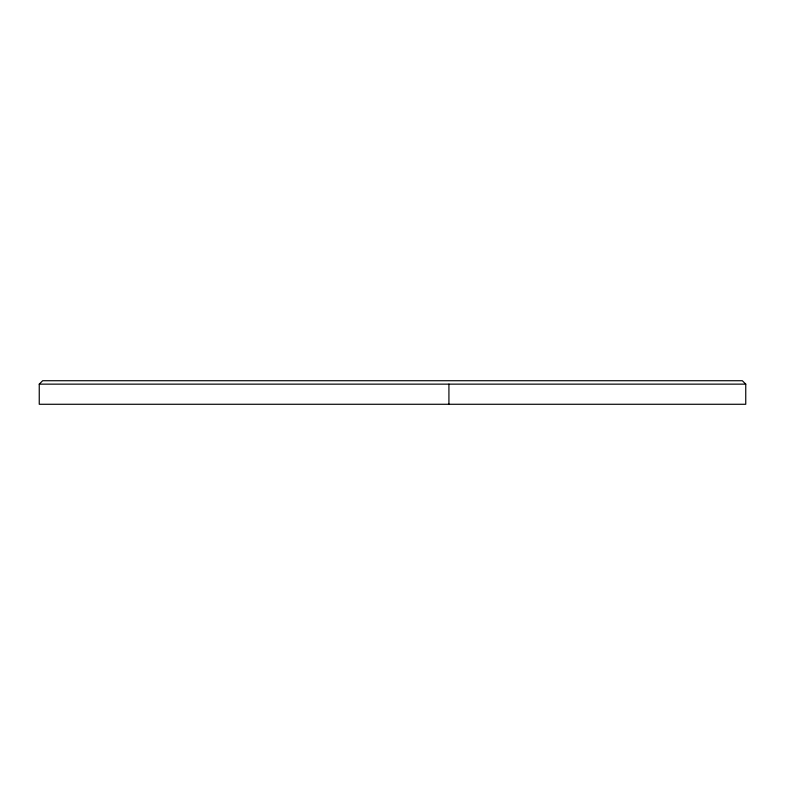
<?xml version="1.0" encoding="UTF-8"?>
<svg xmlns="http://www.w3.org/2000/svg" width="785" height="785" viewBox="0 0 785 785"><rect width="100%" height="100%" fill="white"/><g stroke="black" fill="none" stroke-linecap="round" stroke-linejoin="round"><path stroke-width="1.18" d="M39.25 384.14L42.665 380.725L742.335 380.725L745.75 384.14L745.75 404.275L39.25 404.275L39.25 384.14L745.75 384.14M448.922 384.14L448.922 404.275"/></g></svg>
